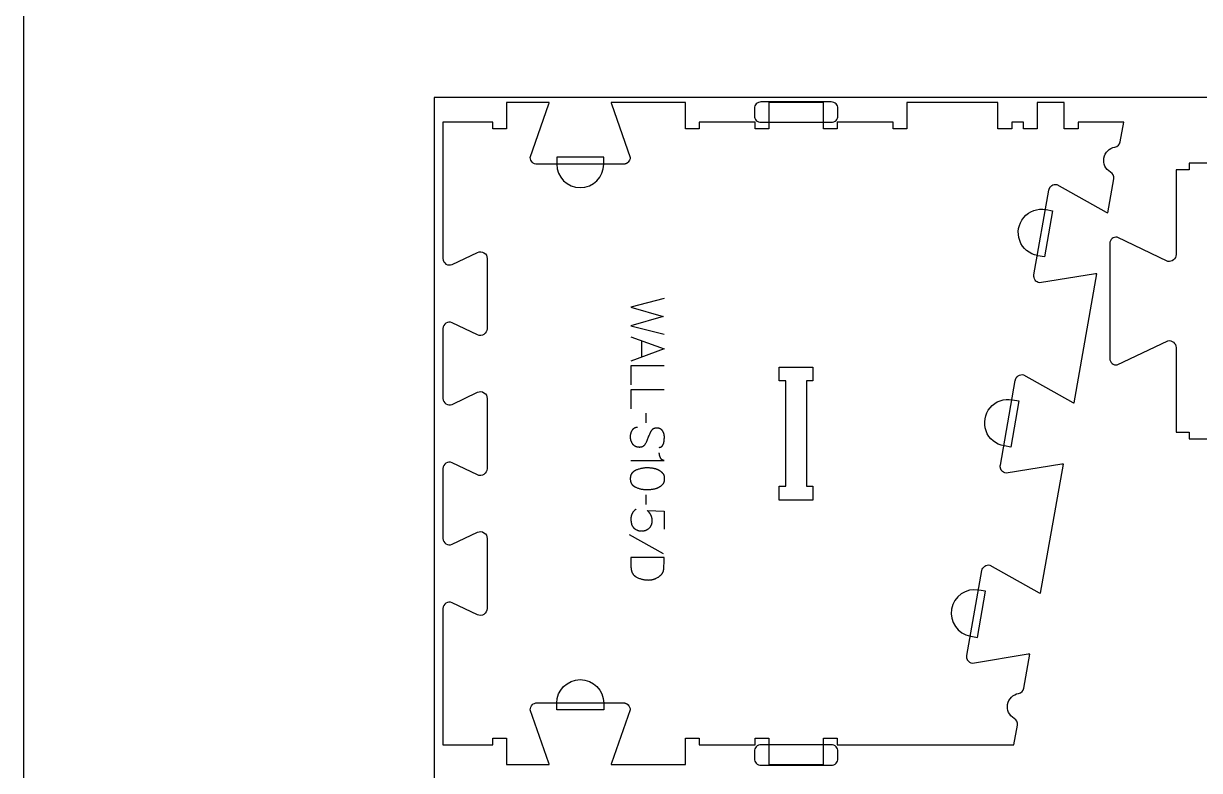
# Model space of a CAD drawing. Extents: x -7518 to -4335, y -10461 to -4867.
# Drawn here: x -7518 to -6453, y -7500 to -6824 of the extents above; entities that cross this region are included whole.
import ezdxf

# ---------------------------------------------------------------- set-up
doc = ezdxf.new("R2010")
doc.units = 0
for name, color, linetype in [('0_SHEET_SPRUCEPLY_2440X122', 1, 'CONTINUOUS'), ('1_ANYTOOL_1MMDEEP_LABELS_S', 2, 'CONTINUOUS'), ('3_ANYTOOL_CUTTHROUGH_INSID', 4, 'CONTINUOUS'), ('4_ANYTOOL_CUTTHROUGH_OUTSI', 5, 'CONTINUOUS'), ('5_ANYTOOL_HALF_MILL_9MM_IN', 3, 'CONTINUOUS'), ('DONOTCUT', 18, 'CONTINUOUS')]:
    doc.layers.add(name, color=color, linetype=linetype)

msp = doc.modelspace()

# ---------------------------------------------------------------- linework, layer by layer
at = {"layer": '0_SHEET_SPRUCEPLY_2440X122'}
msp.add_lwpolyline([(-7146.3, -6891.2), (-7146.3, -8111.2), (-4706.3, -8111.2), (-4706.3, -6891.2)], close=True, dxfattribs=at)
at = {"layer": '1_ANYTOOL_1MMDEEP_LABELS_S'}
for points in [[(-6938, -7073.1), (-6968, -7080.8), (-6938.9, -7089.3), (-6968, -7097.8), (-6938, -7105.3)], [(-6968, -7107.8), (-6938, -7118.7), (-6968, -7129.8)], [(-6958.5, -7111.3), (-6958.5, -7126.2)], [(-6938, -7134.1), (-6968, -7134.1), (-6968, -7151.2)], [(-6938, -7155.9), (-6968, -7155.9), (-6968, -7173)], [(-6954.2, -7185.6), (-6954.2, -7176.8)], [(-6942.6, -7207.9), (-6942.4, -7207.9), (-6942.4, -7207.9), (-6942.3, -7207.9), (-6942.2, -7207.8), (-6942.1, -7207.8), (-6942, -7207.8), (-6941.9, -7207.8), (-6941.8, -7207.8), (-6941.7, -7207.8), (-6941.6, -7207.8), (-6941.6, -7207.8), (-6941.5, -7207.7), (-6941.4, -7207.7), (-6941.3, -7207.7), (-6941.2, -7207.7), (-6941.2, -7207.6), (-6941.1, -7207.6), (-6941, -7207.6), (-6940.9, -7207.5), (-6940.9, -7207.5), (-6940.8, -7207.5), (-6940.7, -7207.4), (-6940.6, -7207.4), (-6940.6, -7207.4), (-6940.5, -7207.3), (-6940.4, -7207.3), (-6940.4, -7207.2), (-6940.3, -7207.2), (-6940.2, -7207.1), (-6940.2, -7207.1), (-6940.1, -7207), (-6940.1, -7207), (-6940, -7206.9), (-6939.9, -7206.9), (-6939.9, -7206.8), (-6939.8, -7206.8), (-6939.8, -7206.7), (-6939.7, -7206.6), (-6939.6, -7206.6), (-6939.6, -7206.5), (-6939.5, -7206.5), (-6939.5, -7206.4), (-6939.4, -7206.3), (-6939.4, -7206.2), (-6939.3, -7206.2), (-6939.3, -7206.1), (-6939.2, -7206), (-6939.2, -7205.9), (-6939.2, -7205.9), (-6939.1, -7205.8), (-6939.1, -7205.7), (-6939, -7205.5), (-6938.9, -7205.4), (-6938.8, -7205.2), (-6938.8, -7205), (-6938.7, -7204.8), (-6938.6, -7204.6), (-6938.4, -7203.8), (-6938.2, -7203), (-6938.1, -7202.2), (-6937.9, -7201.4), (-6937.9, -7201), (-6937.8, -7200.7), (-6937.8, -7200.3), (-6937.8, -7199.9), (-6937.7, -7199.6), (-6937.7, -7199.2), (-6937.7, -7198.8), (-6937.7, -7198.5), (-6937.7, -7198.3), (-6937.7, -7198.1), (-6937.7, -7197.9), (-6937.7, -7197.7), (-6937.7, -7197.5), (-6937.8, -7197.3), (-6937.8, -7197.1), (-6937.8, -7197), (-6937.8, -7196.8), (-6937.9, -7196.6), (-6937.9, -7196.4), (-6938, -7196.2), (-6938, -7196), (-6938.1, -7195.9), (-6938.1, -7195.7), (-6938.2, -7195.5), (-6938.2, -7195.3), (-6938.3, -7195.2), (-6938.3, -7195), (-6938.4, -7194.8), (-6938.5, -7194.7), (-6938.6, -7194.5), (-6938.6, -7194.3), (-6938.7, -7194.1), (-6938.8, -7194), (-6938.9, -7193.8), (-6939, -7193.7), (-6939.1, -7193.5), (-6939.2, -7193.3), (-6939.3, -7193.2), (-6939.4, -7193), (-6939.5, -7192.9), (-6939.6, -7192.7), (-6939.8, -7192.6), (-6939.9, -7192.4), (-6940, -7192.3), (-6940.1, -7192.1), (-6940.3, -7192), (-6940.4, -7191.9), (-6940.5, -7191.8), (-6940.7, -7191.7), (-6940.8, -7191.6), (-6941, -7191.5), (-6941.1, -7191.4), (-6941.3, -7191.3), (-6941.4, -7191.2), (-6941.6, -7191.1), (-6941.7, -7191), (-6941.9, -7190.9), (-6942.1, -7190.9), (-6942.2, -7190.8), (-6942.4, -7190.7), (-6942.6, -7190.7), (-6942.8, -7190.6), (-6943, -7190.6), (-6943.1, -7190.5), (-6943.3, -7190.5), (-6943.5, -7190.5), (-6943.7, -7190.4), (-6943.9, -7190.4), (-6944.1, -7190.4), (-6944.3, -7190.4), (-6944.5, -7190.4), (-6944.7, -7190.4), (-6944.9, -7190.4), (-6945.2, -7190.4), (-6945.4, -7190.4), (-6945.6, -7190.4), (-6945.8, -7190.4), (-6946, -7190.5), (-6946.2, -7190.5), (-6946.4, -7190.6), (-6946.5, -7190.6), (-6946.7, -7190.7), (-6946.9, -7190.7), (-6947.1, -7190.8), (-6947.2, -7190.8), (-6947.2, -7190.8), (-6947.3, -7190.9), (-6947.4, -7190.9), (-6947.5, -7191), (-6947.6, -7191), (-6947.7, -7191), (-6947.7, -7191.1), (-6947.8, -7191.1), (-6947.9, -7191.2), (-6948, -7191.2), (-6948, -7191.3), (-6948.1, -7191.3), (-6948.2, -7191.4), (-6948.3, -7191.4), (-6948.3, -7191.5), (-6948.4, -7191.5), (-6948.5, -7191.6), (-6948.5, -7191.7), (-6948.6, -7191.7), (-6948.7, -7191.8), (-6948.7, -7191.8), (-6948.8, -7191.9), (-6948.9, -7192), (-6949, -7192.1), (-6949.1, -7192.2), (-6949.2, -7192.4), (-6949.4, -7192.5), (-6949.5, -7192.7), (-6949.6, -7192.9), (-6949.7, -7193), (-6949.8, -7193.2), (-6950.2, -7193.9), (-6950.6, -7194.7), (-6950.9, -7195.4), (-6951.3, -7196.2), (-6951.6, -7196.9), (-6952, -7197.7), (-6952.3, -7198.6), (-6952.6, -7199.4), (-6952.9, -7200.2), (-6953.2, -7201), (-6953.6, -7201.8), (-6953.9, -7202.6), (-6954.3, -7203.3), (-6954.7, -7204), (-6955.1, -7204.7), (-6955.5, -7205.4), (-6955.6, -7205.6), (-6955.8, -7205.7), (-6955.9, -7205.9), (-6955.9, -7206), (-6956, -7206.1), (-6956.1, -7206.1), (-6956.1, -7206.2), (-6956.2, -7206.3), (-6956.2, -7206.3), (-6956.3, -7206.4), (-6956.4, -7206.5), (-6956.4, -7206.5), (-6956.5, -7206.6), (-6956.6, -7206.6), (-6956.7, -7206.7), (-6956.7, -7206.8), (-6956.8, -7206.8), (-6956.9, -7206.9), (-6956.9, -7206.9), (-6957, -7207), (-6957.1, -7207), (-6957.2, -7207.1), (-6957.3, -7207.1), (-6957.3, -7207.2), (-6957.4, -7207.2), (-6957.5, -7207.3), (-6957.6, -7207.3), (-6957.7, -7207.3), (-6957.8, -7207.4), (-6957.8, -7207.4), (-6957.9, -7207.4), (-6958, -7207.5), (-6958.1, -7207.5), (-6958.2, -7207.5), (-6958.3, -7207.6), (-6958.4, -7207.6), (-6958.5, -7207.6), (-6958.7, -7207.7), (-6958.8, -7207.7), (-6959, -7207.8), (-6959.2, -7207.8), (-6959.4, -7207.8), (-6959.6, -7207.8), (-6959.9, -7207.8), (-6960.1, -7207.9), (-6960.3, -7207.9), (-6960.5, -7207.8), (-6960.7, -7207.8), (-6961, -7207.8), (-6961.2, -7207.8), (-6961.4, -7207.8), (-6961.7, -7207.7), (-6961.9, -7207.7), (-6962.1, -7207.7), (-6962.3, -7207.6), (-6962.5, -7207.6), (-6962.7, -7207.5), (-6962.9, -7207.5), (-6963.1, -7207.4), (-6963.3, -7207.3), (-6963.5, -7207.2), (-6963.7, -7207.2), (-6963.9, -7207.1), (-6964.1, -7207), (-6964.2, -7206.9), (-6964.4, -7206.8), (-6964.6, -7206.7), (-6964.7, -7206.6), (-6964.9, -7206.4), (-6965, -7206.3), (-6965.2, -7206.2), (-6965.4, -7206.1), (-6965.5, -7205.9), (-6965.6, -7205.8), (-6965.8, -7205.6), (-6965.9, -7205.5), (-6966, -7205.3), (-6966.2, -7205.2), (-6966.3, -7205), (-6966.4, -7204.8), (-6966.5, -7204.7), (-6966.7, -7204.3), (-6967, -7203.9), (-6967.1, -7203.6), (-6967.3, -7203.2), (-6967.5, -7202.8), (-6967.6, -7202.4), (-6967.7, -7202.2), (-6967.8, -7202.1), (-6967.8, -7201.9), (-6967.9, -7201.7), (-6968, -7201.5), (-6968, -7201.3), (-6968.1, -7201.1), (-6968.1, -7200.9), (-6968.2, -7200.7), (-6968.2, -7200.5), (-6968.2, -7200.3), (-6968.3, -7200.1), (-6968.3, -7199.9), (-6968.3, -7199.7), (-6968.4, -7199.3), (-6968.4, -7198.9), (-6968.4, -7198.5), (-6968.4, -7198), (-6968.4, -7197.6), (-6968.3, -7197.2), (-6968.3, -7196.8), (-6968.3, -7196.4), (-6968.2, -7196), (-6968.1, -7195.7), (-6968, -7195.3), (-6967.9, -7194.9), (-6967.8, -7194.5), (-6967.7, -7194.2), (-6967.5, -7193.8), (-6967.4, -7193.4), (-6967.2, -7193.1), (-6967, -7192.7), (-6966.8, -7192.4), (-6966.7, -7192.2), (-6966.6, -7192.1), (-6966.5, -7191.9), (-6966.4, -7191.8), (-6966.3, -7191.6), (-6966.2, -7191.5), (-6966.1, -7191.3), (-6966, -7191.2), (-6965.8, -7191.1), (-6965.7, -7190.9), (-6965.6, -7190.8), (-6965.4, -7190.7), (-6965.4, -7190.7), (-6965.3, -7190.6), (-6965.2, -7190.6), (-6965.2, -7190.5), (-6965.1, -7190.5), (-6965, -7190.4), (-6965, -7190.4), (-6964.9, -7190.3), (-6964.8, -7190.3), (-6964.7, -7190.3), (-6964.7, -7190.2), (-6964.6, -7190.2), (-6964.5, -7190.1), (-6964.4, -7190.1), (-6964.4, -7190.1), (-6964.3, -7190), (-6964.2, -7190), (-6964.1, -7190), (-6964, -7189.9), (-6964, -7189.9), (-6963.8, -7189.9), (-6963.6, -7189.8), (-6963.5, -7189.8), (-6963.3, -7189.7), (-6963.1, -7189.7), (-6962.9, -7189.7), (-6962.7, -7189.7), (-6962.6, -7189.7), (-6962.4, -7189.7), (-6962.2, -7189.7)], [(-6968, -7219.7), (-6938, -7219.7), (-6938.2, -7219.7), (-6938.3, -7219.7), (-6938.4, -7219.7), (-6938.6, -7219.6), (-6938.7, -7219.6), (-6938.9, -7219.6), (-6939, -7219.5), (-6939.1, -7219.5), (-6939.3, -7219.4), (-6939.4, -7219.4), (-6939.4, -7219.3), (-6939.5, -7219.3), (-6939.6, -7219.3), (-6939.6, -7219.2), (-6939.7, -7219.2), (-6939.7, -7219.2), (-6939.8, -7219.1), (-6939.9, -7219.1), (-6939.9, -7219.1), (-6940, -7219), (-6940, -7219), (-6940.1, -7218.9), (-6940.1, -7218.9), (-6940.2, -7218.8), (-6940.2, -7218.8), (-6940.3, -7218.8), (-6940.3, -7218.7), (-6940.4, -7218.7), (-6940.4, -7218.6), (-6940.5, -7218.6), (-6940.5, -7218.5), (-6940.6, -7218.5), (-6940.7, -7218.4), (-6940.8, -7218.3), (-6940.8, -7218.2), (-6940.9, -7218), (-6941, -7217.9), (-6941.1, -7217.8), (-6941.1, -7217.7), (-6941.2, -7217.5), (-6941.3, -7217.4), (-6941.3, -7217.3), (-6941.4, -7217.1), (-6941.5, -7216.8), (-6941.6, -7216.5), (-6941.7, -7216.3), (-6941.8, -7216), (-6941.9, -7215.7), (-6942, -7215.4), (-6942.1, -7215.1), (-6942.1, -7214.9), (-6942.2, -7214.6), (-6942.2, -7214.3), (-6942.3, -7214.1), (-6942.3, -7213.8), (-6942.3, -7213.5), (-6942.4, -7213.3), (-6942.4, -7213), (-6942.4, -7212.8)], [(-6954.2, -7259.5), (-6954.2, -7250.7)], [(-6963.3, -7263.8), (-6963.6, -7264), (-6963.9, -7264.2), (-6964.1, -7264.4), (-6964.4, -7264.6), (-6964.7, -7264.8), (-6964.9, -7265.1), (-6965.1, -7265.3), (-6965.4, -7265.5), (-6965.6, -7265.8), (-6965.8, -7266), (-6966, -7266.3), (-6966.2, -7266.6), (-6966.4, -7266.8), (-6966.5, -7267.1), (-6966.7, -7267.4), (-6966.9, -7267.6), (-6967, -7267.9), (-6967.1, -7268.2), (-6967.3, -7268.5), (-6967.4, -7268.8), (-6967.5, -7269.1), (-6967.6, -7269.4), (-6967.7, -7269.7), (-6967.7, -7270), (-6967.8, -7270.3), (-6967.9, -7270.7), (-6967.9, -7271), (-6968, -7271.3), (-6968, -7271.7), (-6968, -7272), (-6968, -7272.4), (-6968, -7272.7), (-6968, -7273.1), (-6968, -7273.5), (-6968, -7273.9), (-6968, -7274.3), (-6967.9, -7274.7), (-6967.9, -7275.1), (-6967.8, -7275.5), (-6967.8, -7275.8), (-6967.7, -7276.2), (-6967.6, -7276.6), (-6967.6, -7276.9), (-6967.5, -7277.3), (-6967.4, -7277.6), (-6967.2, -7277.9), (-6967.1, -7278.2), (-6967, -7278.6), (-6966.9, -7278.7), (-6966.9, -7278.9), (-6966.8, -7279), (-6966.7, -7279.2), (-6966.6, -7279.3), (-6966.5, -7279.5), (-6966.4, -7279.6), (-6966.3, -7279.8), (-6966.2, -7279.9), (-6966.1, -7280), (-6966, -7280.2), (-6965.9, -7280.3), (-6965.8, -7280.4), (-6965.7, -7280.6), (-6965.5, -7280.7), (-6965.4, -7280.8), (-6965.3, -7281), (-6965.1, -7281.1), (-6965, -7281.2), (-6964.8, -7281.3), (-6964.7, -7281.4), (-6964.5, -7281.5), (-6964.4, -7281.7), (-6964.2, -7281.8), (-6964, -7281.9), (-6963.9, -7282), (-6963.7, -7282.1), (-6963.5, -7282.2), (-6963.1, -7282.4), (-6962.7, -7282.6), (-6962.5, -7282.7), (-6962.2, -7282.8), (-6962, -7282.9), (-6961.8, -7283), (-6961.5, -7283.1), (-6961.3, -7283.2), (-6961, -7283.3), (-6960.8, -7283.3), (-6960.5, -7283.4), (-6960.3, -7283.4), (-6960.1, -7283.5), (-6959.8, -7283.5), (-6959.6, -7283.5), (-6959.3, -7283.5), (-6959.1, -7283.5), (-6958.9, -7283.6), (-6958.6, -7283.5), (-6958.3, -7283.5), (-6958.1, -7283.5), (-6957.8, -7283.5), (-6957.6, -7283.5), (-6957.3, -7283.5), (-6957.1, -7283.4), (-6956.8, -7283.4), (-6956.6, -7283.4), (-6956.3, -7283.3), (-6956.1, -7283.3), (-6955.9, -7283.2), (-6955.6, -7283.2), (-6955.4, -7283.1), (-6955.2, -7283), (-6954.9, -7283), (-6954.7, -7282.9), (-6954.5, -7282.8), (-6954.3, -7282.7), (-6954.1, -7282.6), (-6953.8, -7282.5), (-6953.6, -7282.4), (-6953.4, -7282.3), (-6953.2, -7282.2), (-6953, -7282.1), (-6952.8, -7282), (-6952.6, -7281.8), (-6952.4, -7281.7), (-6952.2, -7281.6), (-6952, -7281.4), (-6951.9, -7281.3), (-6951.7, -7281.2), (-6951.5, -7281), (-6951.3, -7280.8), (-6951.2, -7280.7), (-6951, -7280.5), (-6950.8, -7280.3), (-6950.7, -7280.2), (-6950.5, -7280), (-6950.4, -7279.8), (-6950.3, -7279.6), (-6950.1, -7279.4), (-6950, -7279.2), (-6949.9, -7279), (-6949.8, -7278.8), (-6949.7, -7278.6), (-6949.6, -7278.4), (-6949.5, -7278.2), (-6949.4, -7278), (-6949.3, -7277.8), (-6949.2, -7277.5), (-6949.2, -7277.3), (-6949.1, -7277.1), (-6949, -7276.8), (-6949, -7276.6), (-6948.9, -7276.3), (-6948.9, -7276.1), (-6948.9, -7275.8), (-6948.8, -7275.6), (-6948.8, -7275.3), (-6948.8, -7275), (-6948.8, -7274.8), (-6948.8, -7274.5), (-6948.8, -7274.2), (-6948.8, -7273.9), (-6948.8, -7273.5), (-6948.8, -7273.2), (-6948.8, -7272.8), (-6948.9, -7272.5), (-6948.9, -7272.2), (-6949, -7271.9), (-6949, -7271.5), (-6949.1, -7271.2), (-6949.2, -7270.9), (-6949.3, -7270.6), (-6949.4, -7270.3), (-6949.5, -7270), (-6949.6, -7269.8), (-6949.8, -7269.5), (-6949.9, -7269.2), (-6950, -7268.9), (-6950.2, -7268.6), (-6950.4, -7268.4), (-6950.5, -7268.1), (-6950.7, -7267.8), (-6950.9, -7267.6), (-6951.1, -7267.3), (-6951.3, -7267), (-6951.5, -7266.8), (-6951.7, -7266.5), (-6951.9, -7266.2), (-6952.1, -7266), (-6952.6, -7265.5), (-6953.1, -7265), (-6938, -7265.7), (-6938, -7281.9)], [(-6938.5, -7304.1), (-6969.3, -7286.9)]]:
    msp.add_lwpolyline(points, dxfattribs=at)
for points in [[(-6937.8, -7236.2), (-6937.8, -7236.6), (-6937.8, -7237), (-6937.8, -7237.1), (-6937.8, -7237.3), (-6937.9, -7237.5), (-6937.9, -7237.7), (-6937.9, -7237.8), (-6937.9, -7238), (-6938, -7238.2), (-6938, -7238.3), (-6938, -7238.5), (-6938.1, -7238.7), (-6938.1, -7238.8), (-6938.2, -7239), (-6938.2, -7239.1), (-6938.3, -7239.3), (-6938.3, -7239.4), (-6938.4, -7239.6), (-6938.4, -7239.7), (-6938.5, -7239.9), (-6938.6, -7240), (-6938.6, -7240.2), (-6938.7, -7240.3), (-6938.8, -7240.4), (-6938.9, -7240.6), (-6939, -7240.7), (-6939, -7240.8), (-6939.1, -7241), (-6939.2, -7241.1), (-6939.3, -7241.2), (-6939.5, -7241.5), (-6939.7, -7241.7), (-6939.9, -7241.9), (-6940.1, -7242.1), (-6940.3, -7242.4), (-6940.6, -7242.6), (-6940.8, -7242.8), (-6941, -7243), (-6941.3, -7243.2), (-6941.5, -7243.4), (-6941.8, -7243.5), (-6942.1, -7243.7), (-6942.3, -7243.9), (-6942.6, -7244), (-6942.9, -7244.2), (-6943.2, -7244.3), (-6943.5, -7244.5), (-6943.8, -7244.6), (-6944.1, -7244.7), (-6944.4, -7244.9), (-6944.7, -7245), (-6945, -7245.1), (-6945.3, -7245.2), (-6945.6, -7245.3), (-6945.9, -7245.4), (-6946.2, -7245.5), (-6946.6, -7245.6), (-6946.9, -7245.7), (-6947.2, -7245.8), (-6947.6, -7245.8), (-6948.2, -7245.9), (-6948.9, -7246), (-6949.6, -7246.1), (-6950.3, -7246.2), (-6950.9, -7246.3), (-6951.6, -7246.3), (-6952.2, -7246.4), (-6952.8, -7246.4), (-6953.4, -7246.4), (-6954, -7246.4), (-6954.7, -7246.4), (-6955.3, -7246.3), (-6955.9, -7246.3), (-6956.5, -7246.2), (-6957.1, -7246.1), (-6957.8, -7246), (-6958.4, -7245.9), (-6959, -7245.7), (-6959.6, -7245.6), (-6960.2, -7245.4), (-6960.8, -7245.2), (-6961.5, -7245), (-6962.1, -7244.8), (-6962.7, -7244.5), (-6963.3, -7244.3), (-6963.6, -7244.1), (-6963.9, -7244), (-6964.2, -7243.8), (-6964.4, -7243.8), (-6964.5, -7243.7), (-6964.6, -7243.6), (-6964.8, -7243.5), (-6964.9, -7243.4), (-6965, -7243.3), (-6965.1, -7243.3), (-6965.3, -7243.2), (-6965.4, -7243.1), (-6965.5, -7243), (-6965.6, -7242.9), (-6965.7, -7242.8), (-6965.8, -7242.7), (-6966, -7242.6), (-6966.1, -7242.5), (-6966.2, -7242.4), (-6966.3, -7242.3), (-6966.4, -7242.1), (-6966.5, -7242), (-6966.6, -7241.9), (-6966.6, -7241.8), (-6966.7, -7241.7), (-6966.8, -7241.6), (-6966.9, -7241.5), (-6967, -7241.3), (-6967.1, -7241.2), (-6967.1, -7241.1), (-6967.2, -7240.9), (-6967.3, -7240.8), (-6967.4, -7240.7), (-6967.4, -7240.6), (-6967.5, -7240.4), (-6967.5, -7240.3), (-6967.6, -7240.1), (-6967.7, -7240), (-6967.7, -7239.9), (-6967.8, -7239.7), (-6967.8, -7239.6), (-6967.9, -7239.4), (-6967.9, -7239.3), (-6968, -7239.1), (-6968, -7239), (-6968.1, -7238.6), (-6968.1, -7238.3), (-6968.2, -7238), (-6968.2, -7237.7), (-6968.3, -7237.3), (-6968.3, -7237), (-6968.3, -7236.6), (-6968.3, -7236.2), (-6968.3, -7235.9), (-6968.3, -7235.5), (-6968.3, -7235.2), (-6968.2, -7234.8), (-6968.2, -7234.5), (-6968.1, -7234.2), (-6968.1, -7233.8), (-6968, -7233.7), (-6968, -7233.5), (-6968, -7233.4), (-6967.9, -7233.2), (-6967.9, -7233.1), (-6967.8, -7232.9), (-6967.8, -7232.8), (-6967.7, -7232.6), (-6967.7, -7232.5), (-6967.6, -7232.4), (-6967.5, -7232.2), (-6967.5, -7232.1), (-6967.4, -7232), (-6967.3, -7231.8), (-6967.3, -7231.7), (-6967.2, -7231.6), (-6967.1, -7231.4), (-6967.1, -7231.3), (-6967, -7231.2), (-6966.9, -7231.1), (-6966.8, -7230.9), (-6966.7, -7230.8), (-6966.6, -7230.7), (-6966.5, -7230.6), (-6966.4, -7230.5), (-6966.3, -7230.4), (-6966.2, -7230.3), (-6966.1, -7230.2), (-6966, -7230), (-6965.9, -7229.9), (-6965.8, -7229.8), (-6965.7, -7229.7), (-6965.6, -7229.6), (-6965.5, -7229.6), (-6965.4, -7229.5), (-6965.2, -7229.4), (-6965.1, -7229.3), (-6965, -7229.2), (-6964.9, -7229.1), (-6964.7, -7229), (-6964.6, -7228.9), (-6964.5, -7228.8), (-6964.3, -7228.8), (-6964.2, -7228.7), (-6963.9, -7228.5), (-6963.6, -7228.4), (-6963.3, -7228.3), (-6962.7, -7228), (-6962, -7227.8), (-6961.4, -7227.6), (-6960.8, -7227.3), (-6960.2, -7227.2), (-6959.5, -7227), (-6958.9, -7226.8), (-6958.3, -7226.7), (-6957.7, -7226.6), (-6957.1, -7226.5), (-6956.5, -7226.4), (-6955.8, -7226.3), (-6955.2, -7226.2), (-6954.6, -7226.2), (-6954, -7226.2), (-6953.4, -7226.2), (-6952.8, -7226.2), (-6952.1, -7226.2), (-6951.5, -7226.2), (-6950.9, -7226.3), (-6950.2, -7226.3), (-6949.6, -7226.4), (-6948.9, -7226.5), (-6948.2, -7226.6), (-6947.9, -7226.7), (-6947.5, -7226.7), (-6947.2, -7226.8), (-6946.9, -7226.9), (-6946.5, -7227), (-6946.2, -7227.1), (-6945.9, -7227.1), (-6945.6, -7227.2), (-6945.3, -7227.3), (-6944.9, -7227.5), (-6944.6, -7227.6), (-6944.3, -7227.7), (-6944, -7227.8), (-6943.7, -7227.9), (-6943.4, -7228.1), (-6943.1, -7228.2), (-6942.9, -7228.4), (-6942.6, -7228.5), (-6942.3, -7228.7), (-6942, -7228.9), (-6941.8, -7229), (-6941.5, -7229.2), (-6941.3, -7229.4), (-6941, -7229.6), (-6940.8, -7229.8), (-6940.6, -7230), (-6940.3, -7230.2), (-6940.1, -7230.4), (-6939.9, -7230.6), (-6939.7, -7230.9), (-6939.5, -7231.1), (-6939.3, -7231.3), (-6939.2, -7231.5), (-6939.1, -7231.6), (-6939, -7231.7), (-6939, -7231.8), (-6938.9, -7232), (-6938.8, -7232.1), (-6938.7, -7232.2), (-6938.6, -7232.4), (-6938.6, -7232.5), (-6938.5, -7232.6), (-6938.4, -7232.8), (-6938.4, -7232.9), (-6938.3, -7233.1), (-6938.3, -7233.2), (-6938.2, -7233.4), (-6938.2, -7233.5), (-6938.1, -7233.7), (-6938.1, -7233.8), (-6938, -7234), (-6938, -7234.2), (-6938, -7234.3), (-6937.9, -7234.5), (-6937.9, -7234.7), (-6937.9, -7234.8), (-6937.9, -7235), (-6937.8, -7235.2), (-6937.8, -7235.3), (-6937.8, -7235.5), (-6937.8, -7235.9)], [(-6938, -7307.6), (-6968, -7307.6), (-6968, -7316.1), (-6968, -7316.5), (-6967.9, -7316.9), (-6967.9, -7317.3), (-6967.9, -7317.7), (-6967.8, -7318.1), (-6967.8, -7318.4), (-6967.7, -7318.8), (-6967.6, -7319.1), (-6967.5, -7319.5), (-6967.4, -7319.8), (-6967.3, -7320.2), (-6967.2, -7320.5), (-6967.1, -7320.8), (-6967, -7321), (-6967, -7321.1), (-6966.9, -7321.3), (-6966.8, -7321.4), (-6966.7, -7321.6), (-6966.7, -7321.7), (-6966.6, -7321.9), (-6966.5, -7322), (-6966.4, -7322.1), (-6966.3, -7322.3), (-6966.2, -7322.4), (-6966.2, -7322.5), (-6966.1, -7322.7), (-6966, -7322.8), (-6965.9, -7322.9), (-6965.8, -7323.1), (-6965.7, -7323.2), (-6965.6, -7323.3), (-6965.4, -7323.4), (-6965.3, -7323.5), (-6965.2, -7323.7), (-6965.1, -7323.8), (-6965, -7323.9), (-6964.9, -7324), (-6964.7, -7324.1), (-6964.6, -7324.2), (-6964.5, -7324.3), (-6964.4, -7324.4), (-6964.2, -7324.5), (-6964.1, -7324.6), (-6964, -7324.7), (-6963.8, -7324.8), (-6963.5, -7325), (-6963.3, -7325.2), (-6962.9, -7325.3), (-6962.3, -7325.7), (-6961.7, -7325.9), (-6961.1, -7326.2), (-6960.4, -7326.5), (-6959.8, -7326.7), (-6959.1, -7326.9), (-6958.5, -7327.1), (-6957.8, -7327.3), (-6957.2, -7327.5), (-6956.5, -7327.6), (-6955.8, -7327.7), (-6955.1, -7327.8), (-6954.5, -7327.9), (-6953.8, -7327.9), (-6953.1, -7327.9), (-6952.4, -7328), (-6951.8, -7327.9), (-6951.2, -7327.9), (-6950.6, -7327.9), (-6950, -7327.8), (-6949.4, -7327.7), (-6949.2, -7327.7), (-6948.9, -7327.6), (-6948.6, -7327.5), (-6948.3, -7327.5), (-6948, -7327.4), (-6947.8, -7327.3), (-6947.5, -7327.2), (-6947.2, -7327.2), (-6946.9, -7327.1), (-6946.7, -7327), (-6946.4, -7326.9), (-6946.1, -7326.8), (-6945.9, -7326.7), (-6945.6, -7326.6), (-6945.1, -7326.3), (-6944.6, -7326), (-6944, -7325.8), (-6943.5, -7325.5), (-6943.2, -7325.3), (-6942.9, -7325.1), (-6942.6, -7324.9), (-6942.4, -7324.7), (-6942.1, -7324.5), (-6941.8, -7324.2), (-6941.6, -7324), (-6941.3, -7323.8), (-6941.1, -7323.6), (-6940.9, -7323.4), (-6940.7, -7323.1), (-6940.5, -7322.9), (-6940.3, -7322.7), (-6940.1, -7322.4), (-6939.9, -7322.2), (-6939.7, -7321.9), (-6939.6, -7321.7), (-6939.4, -7321.4), (-6939.3, -7321.2), (-6939.2, -7320.9), (-6939, -7320.7), (-6938.9, -7320.4), (-6938.8, -7320.1), (-6938.7, -7319.9), (-6938.7, -7319.6), (-6938.6, -7319.3), (-6938.5, -7319), (-6938.5, -7318.7), (-6938.4, -7318.4), (-6938.4, -7318.2), (-6938.3, -7317.9), (-6938.3, -7317.6), (-6938.2, -7315.1), (-6938.1, -7312.6), (-6938.1, -7310.1)]]:
    msp.add_lwpolyline(points, close=True, dxfattribs=at)
at = {"layer": '3_ANYTOOL_CUTTHROUGH_INSID', "color": 4}
msp.add_lwpolyline([(-6803.2, -7135.4), (-6803.2, -7147.6), (-6809.2, -7147.6), (-6809.2, -7243.1), (-6803.2, -7243.1), (-6803.2, -7255.6), (-6833.7, -7255.6), (-6833.7, -7243.1), (-6827.7, -7243.1), (-6827.7, -7147.6), (-6833.7, -7147.6), (-6833.7, -7135.1), (-6803.2, -7135.1)], close=True, dxfattribs=at)
at = {"layer": '4_ANYTOOL_CUTTHROUGH_OUTSI', "color": 5}
msp.add_lwpolyline([(-6621.3, -7477.1), (-6618.1, -7459.3, 0.317837), (-6621, -7453.3, -0.317837), (-6627, -7440.5, -0.317837), (-6617, -7430.6, 0.317837), (-6612.3, -7425.9), (-6606.8, -7395.2, 0.061485), (-6608.3, -7395.2), (-6658.7, -7403.5), (-6658.8, -7403.5), (-6658.8, -7403.5), (-6658.8, -7403.5, -0.198912), (-6662.9, -7400.9), (-6662.9, -7400.8), (-6663, -7400.7), (-6663.1, -7400.5), (-6663.2, -7400.4), (-6663.2, -7400.3), (-6663.3, -7400.1), (-6663.4, -7400), (-6663.4, -7399.9), (-6663.5, -7399.7), (-6663.6, -7399.6), (-6663.6, -7399.4), (-6663.7, -7399.3), (-6663.7, -7399.1), (-6663.8, -7399), (-6663.8, -7398.8), (-6663.8, -7398.7), (-6663.9, -7398.5), (-6663.9, -7398.4), (-6663.9, -7398.2), (-6663.9, -7398.1), (-6664, -7397.9), (-6664, -7397.8), (-6664, -7397.6), (-6664, -7397.5), (-6664, -7397.3), (-6664, -7397.1), (-6664, -7397), (-6664, -7396.8), (-6663.9, -7396.7), (-6663.9, -7396.5), (-6663.9, -7396.4), (-6663.9, -7396.2), (-6650.3, -7319.4, -0.414214), (-6643.1, -7314.4), (-6643.1, -7314.4), (-6598.4, -7339.4), (-6598.4, -7339.4, 0.061485), (-6597.1, -7339.9), (-6576.5, -7223, 0.061485), (-6577.9, -7223), (-6628.4, -7231.2), (-6628.4, -7231.3), (-6628.4, -7231.2), (-6628.4, -7231.2, -0.198912), (-6632.5, -7228.7), (-6632.6, -7228.5), (-6632.6, -7228.4), (-6632.7, -7228.3), (-6632.8, -7228.2), (-6632.9, -7228), (-6632.9, -7227.9), (-6633, -7227.8), (-6633.1, -7227.6), (-6633.1, -7227.5), (-6633.2, -7227.3), (-6633.2, -7227.2), (-6633.3, -7227), (-6633.3, -7226.9), (-6633.4, -7226.7), (-6633.4, -7226.6), (-6633.5, -7226.4), (-6633.5, -7226.3), (-6633.5, -7226.1), (-6633.5, -7226), (-6633.6, -7225.8), (-6633.6, -7225.7), (-6633.6, -7225.5), (-6633.6, -7225.4), (-6633.6, -7225.2), (-6633.6, -7225.1), (-6633.6, -7224.9), (-6633.6, -7224.8), (-6633.6, -7224.6), (-6633.6, -7224.5), (-6633.6, -7224.3), (-6633.5, -7224.2), (-6633.5, -7224), (-6620, -7147.2), (-6619.9, -7147), (-6619.9, -7146.9), (-6619.9, -7146.7), (-6619.8, -7146.6), (-6619.8, -7146.5), (-6619.7, -7146.3), (-6619.7, -7146.2), (-6619.6, -7146), (-6619.6, -7145.9), (-6619.5, -7145.7), (-6619.5, -7145.6), (-6619.4, -7145.5), (-6619.3, -7145.3), (-6619.2, -7145.2), (-6619.2, -7145), (-6619.1, -7144.9), (-6619, -7144.8), (-6618.9, -7144.7), (-6618.8, -7144.5), (-6618.7, -7144.4), (-6618.6, -7144.3), (-6618.5, -7144.2), (-6618.4, -7144.1), (-6618.3, -7143.9), (-6618.2, -7143.8), (-6618.1, -7143.7), (-6618, -7143.6), (-6617.9, -7143.5), (-6617.8, -7143.4), (-6617.6, -7143.3), (-6617.5, -7143.2), (-6617.4, -7143.2, -0.198912), (-6612.7, -7142.1), (-6612.7, -7142.1), (-6612.7, -7142.1), (-6568, -7167.2), (-6568, -7167.2, 0.061485), (-6566.7, -7167.6), (-6546.1, -7050.8, 0.061485), (-6547.5, -7050.7), (-6598, -7059), (-6598, -7059), (-6598.1, -7059), (-6598.1, -7059, -0.414214), (-6603.1, -7051.8), (-6589.6, -6974.9), (-6589.6, -6974.8), (-6589.5, -6974.7), (-6589.5, -6974.5), (-6589.5, -6974.4), (-6589.4, -6974.2), (-6589.4, -6974.1), (-6589.3, -6973.9), (-6589.3, -6973.8), (-6589.2, -6973.6), (-6589.2, -6973.5), (-6589.1, -6973.4), (-6589, -6973.2), (-6589, -6973.1), (-6588.9, -6972.9), (-6588.8, -6972.8), (-6588.7, -6972.7), (-6588.6, -6972.5), (-6588.5, -6972.4), (-6588.5, -6972.3), (-6588.4, -6972.2), (-6588.3, -6972), (-6588.2, -6971.9), (-6588.1, -6971.8), (-6588, -6971.7), (-6587.8, -6971.6), (-6587.7, -6971.5), (-6587.6, -6971.4), (-6587.5, -6971.3), (-6587.4, -6971.2), (-6587.3, -6971.1), (-6587.2, -6971), (-6587, -6970.9, -0.198912), (-6582.4, -6969.9), (-6582.3, -6969.9), (-6582.3, -6969.9), (-6537.7, -6994.9), (-6537.7, -6994.9, 0.061485), (-6536.3, -6995.4), (-6530.9, -6964.7, 0.317837), (-6533.8, -6958.7, -0.317837), (-6539.8, -6945.9, -0.317837), (-6529.8, -6936, 0.317837), (-6525, -6931.3), (-6521.9, -6913.6), (-6563.2, -6913.6), (-6563.2, -6919.6), (-6575.7, -6919.6), (-6575.7, -6895.6), (-6600.2, -6895.6), (-6600.2, -6919.6), (-6612.7, -6919.6), (-6612.7, -6913.6), (-6623.2, -6913.6), (-6623.2, -6919.6), (-6635.7, -6919.6), (-6635.7, -6895.6), (-6668.4, -6895.6), (-6718.2, -6895.6), (-6718.2, -6919.6), (-6730.7, -6919.6), (-6730.7, -6913.6), (-6781.2, -6913.6), (-6781.2, -6919.6), (-6793.7, -6919.6), (-6793.7, -6895.6), (-6843.2, -6895.6), (-6843.2, -6919.6), (-6855.7, -6919.6), (-6855.7, -6913.6), (-6906.2, -6913.6), (-6906.2, -6919.6), (-6918.7, -6919.6), (-6918.7, -6895.6), (-6968.4, -6895.6), (-6985.9, -6895.6), (-6985.9, -6895.6, 0.061486), (-6985.7, -6897), (-6968.8, -6945.3), (-6968.7, -6945.3), (-6968.7, -6945.4), (-6968.7, -6945.4, -0.198912), (-6970.6, -6949.8), (-6970.7, -6949.9), (-6970.8, -6950), (-6970.9, -6950.1), (-6971, -6950.2), (-6971.1, -6950.3), (-6971.3, -6950.4), (-6971.4, -6950.5), (-6971.5, -6950.6), (-6971.6, -6950.6), (-6971.8, -6950.7), (-6971.9, -6950.8), (-6972, -6950.9), (-6972.2, -6950.9), (-6972.3, -6951), (-6972.5, -6951.1), (-6972.6, -6951.1), (-6972.7, -6951.2), (-6972.9, -6951.3), (-6973, -6951.3), (-6973.2, -6951.3), (-6973.3, -6951.4), (-6973.5, -6951.4), (-6973.6, -6951.5), (-6973.8, -6951.5), (-6973.9, -6951.5), (-6974.1, -6951.5), (-6974.2, -6951.6), (-6974.4, -6951.6), (-6974.5, -6951.6), (-6974.7, -6951.6), (-6974.8, -6951.6), (-6975, -6951.6), (-7053, -6951.6, -0.414214), (-7059.2, -6945.4), (-7059.2, -6945.3), (-7059.2, -6945.3), (-7042.3, -6897), (-7042.3, -6897, 0.061485), (-7042.1, -6895.6), (-7080.7, -6895.6), (-7080.7, -6919.6), (-7093.2, -6919.6), (-7093.2, -6913.6), (-7138.2, -6913.6), (-7138.2, -7037), (-7138.2, -7037, 0.551268), (-7130, -7042.2), (-7107.1, -7031.3, -0.551268), (-7098.2, -7037), (-7098.2, -7100.4, -0.257375), (-7101.1, -7105.6, -0.257375), (-7107.1, -7106), (-7130, -7095.1, 0.551268), (-7138.2, -7100.3), (-7138.2, -7163.7, 0.551268), (-7130, -7168.9), (-7107.1, -7158, -0.551268), (-7098.2, -7163.7), (-7098.2, -7227.1, -0.551268), (-7107.1, -7232.7), (-7130, -7221.8, 0.551268), (-7138.2, -7227), (-7138.2, -7290.4, 0.551268), (-7130, -7295.6), (-7107.1, -7284.7, -0.551268), (-7098.2, -7290.4), (-7098.2, -7353.8, -0.551268), (-7107.1, -7359.4), (-7130, -7348.5, 0.551268), (-7138.2, -7353.7), (-7138.2, -7477.1), (-7093.2, -7477.1), (-7093.2, -7471.1), (-7080.7, -7471.1), (-7080.7, -7495.1), (-7042.1, -7495.1), (-7042.1, -7495.1, 0.061485), (-7042.3, -7493.7), (-7059.2, -7445.4), (-7059.2, -7445.4), (-7059.2, -7445.4), (-7059.2, -7445.4, -0.414214), (-7053, -7439.1), (-6975, -7439.1), (-6974.8, -7439.1), (-6974.7, -7439.1), (-6974.5, -7439.1), (-6974.4, -7439.1), (-6974.2, -7439.2), (-6974.1, -7439.2), (-6973.9, -7439.2), (-6973.8, -7439.2), (-6973.6, -7439.3), (-6973.5, -7439.3), (-6973.3, -7439.3), (-6973.2, -7439.4), (-6973, -7439.4), (-6972.9, -7439.5), (-6972.7, -7439.5), (-6972.6, -7439.6), (-6972.5, -7439.7), (-6972.3, -7439.7), (-6972.2, -7439.8), (-6972, -7439.9), (-6971.9, -7439.9), (-6971.8, -7440), (-6971.6, -7440.1), (-6971.5, -7440.2), (-6971.4, -7440.3), (-6971.3, -7440.4), (-6971.1, -7440.4), (-6971, -7440.5), (-6970.9, -7440.6), (-6970.8, -7440.7), (-6970.7, -7440.8), (-6970.6, -7440.9, -0.198912), (-6968.7, -7445.4), (-6968.7, -7445.4), (-6968.8, -7445.4), (-6985.7, -7493.7), (-6985.7, -7493.7, 0.061485), (-6985.9, -7495.1), (-6968.4, -7495.1), (-6918.7, -7495.1), (-6918.7, -7471.1), (-6906.2, -7471.1), (-6906.2, -7477.1), (-6855.7, -7477.1), (-6855.7, -7471.1), (-6843.2, -7471.1), (-6843.2, -7495.1), (-6793.7, -7495.1), (-6793.7, -7471.1), (-6781.2, -7471.1), (-6781.2, -7477.1), (-6621.3, -7477.1)], format="xyb", close=True, dxfattribs=at)
msp.add_lwpolyline([(-6324.5, -6950.7), (-6462.5, -6950.7), (-6462.5, -6956.7), (-6474.5, -6956.7), (-6474.5, -7033.3), (-6474.5, -7033.3, -0.463455), (-6481.8, -7039.5), (-6481.8, -7039.5), (-6481.8, -7039.5), (-6527.8, -7017.6), (-6527.8, -7017.6, 0.461625), (-6534.5, -7023.3), (-6534.5, -7127.5, 0.461625), (-6527.8, -7133.2), (-6481.8, -7111.3), (-6481.8, -7111.3), (-6481.8, -7111.3, -0.463455), (-6474.5, -7117.5), (-6474.5, -7194.2), (-6462.5, -7194.2), (-6462.5, -7200.2), (-6324.5, -7200.2)], format="xyb", dxfattribs=at)
at = {"layer": '5_ANYTOOL_HALF_MILL_9MM_IN', "color": 3}
for points in [[(-6850.3, -6895.1, 0.414214), (-6856.3, -6901.1), (-6856.3, -6907.6, 0.414214), (-6850.3, -6913.6), (-6786.6, -6913.6, 0.414214), (-6780.6, -6907.6), (-6780.6, -6901.1, 0.414214), (-6786.6, -6895.1)], [(-7035.2, -6951.4, 1), (-6992.7, -6951.4), (-6992.7, -6951.1), (-6992.7, -6945.1), (-7035.2, -6945.1), (-7035.2, -6951.1), (-7035.2, -6951.4)], [(-6599.8, -7034.3, -1), (-6592.4, -6992.5), (-6592.2, -6992.5), (-6586.3, -6993.6), (-6593.7, -7035.4), (-6599.6, -7034.4), (-6599.8, -7034.3)], [(-6630.2, -7206.6, -1), (-6622.8, -7164.7), (-6622.6, -7164.8), (-6616.7, -7165.8), (-6624, -7207.7), (-6629.9, -7206.6), (-6630.2, -7206.6)], [(-6653.2, -7337, 1), (-6660.6, -7378.8), (-6660.3, -7378.9), (-6654.4, -7379.9), (-6647, -7338), (-6652.9, -7337), (-6653.2, -7337)], [(-7035.2, -7439.4, -1), (-6992.7, -7439.4), (-6992.7, -7439.6), (-6992.7, -7445.6), (-7035.2, -7445.6), (-7035.2, -7439.6), (-7035.2, -7439.4)], [(-6850.3, -7477.1, 0.414214), (-6856.3, -7483.1), (-6856.3, -7489.6, 0.414214), (-6850.3, -7495.6), (-6786.6, -7495.6, 0.414214), (-6780.6, -7489.6), (-6780.6, -7483.1, 0.414214), (-6786.6, -7477.1)]]:
    msp.add_lwpolyline(points, format="xyb", close=True, dxfattribs=at)
at = {"layer": 'DONOTCUT'}
msp.add_lwpolyline([(-7518, -10460.6), (-4334.6, -10460.6), (-4334.6, -4867.2), (-7518, -4867.2)], close=True, dxfattribs=at)

doc.saveas('drawing.dxf')
